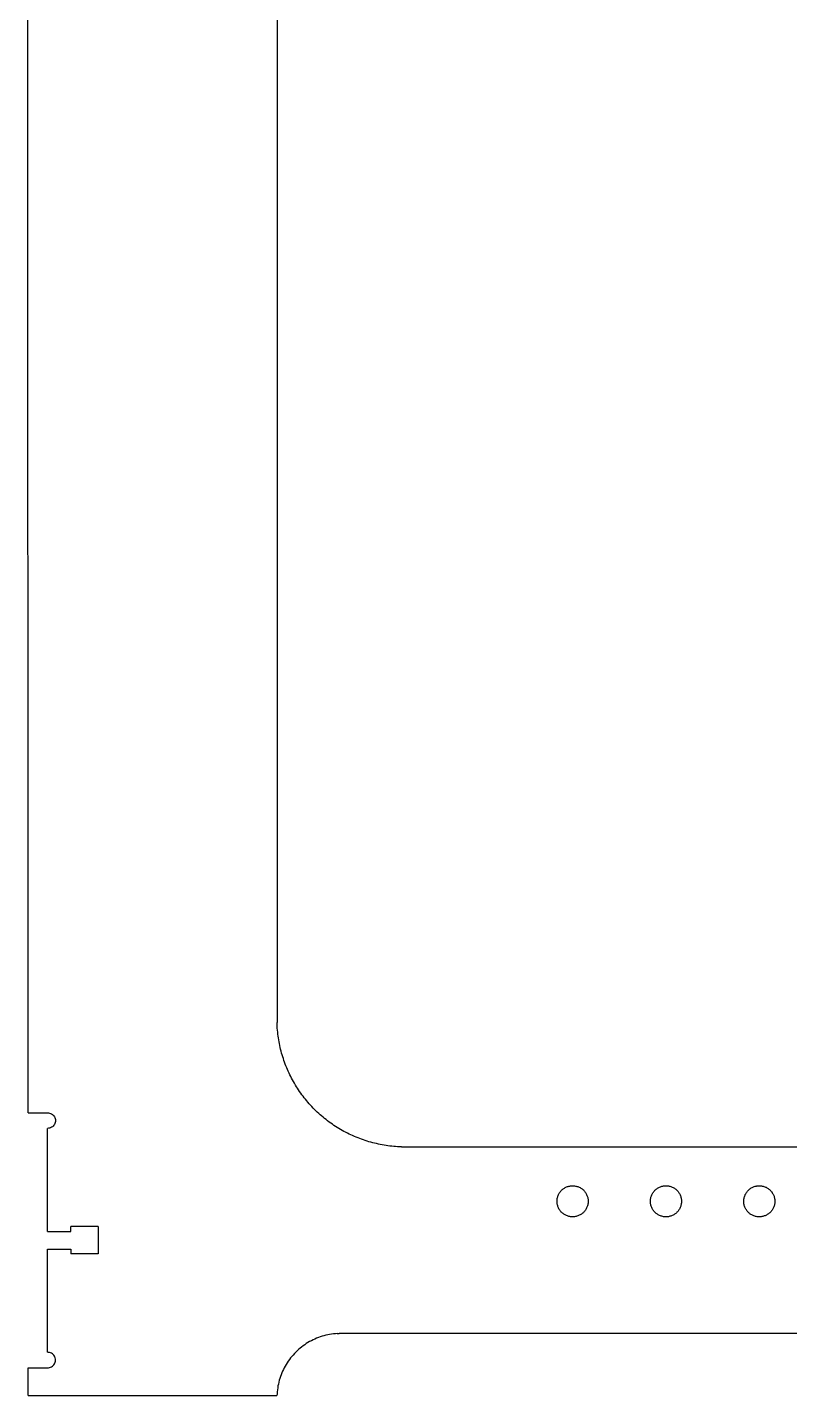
# Model space of a CAD drawing. Extents: x -73 to 73, y -45 to 45.
# Drawn here: x -72.56 to -60.31, y -44.81 to -22.81 of the extents above; entities that cross this region are included whole.
import ezdxf

# ---------------------------------------------------------------- set-up
doc = ezdxf.new("R2010")
doc.units = 0
doc.header["$MEASUREMENT"] = 0
doc.layers.get('0').update_dxf_attribs({"linetype": 'CONTINUOUS'})

msp = doc.modelspace()

# ---------------------------------------------------------------- linework, layer by layer
for p, q in [((-68.545, -6.81), (-68.547, -38.81)), ((-72.546, -40.263), (-72.559, -8.608)), ((-68.546, -38.841), (-68.547, -38.81)), ((-68.545, -38.872), (-68.546, -38.841)), ((-68.543, -38.904), (-68.545, -38.872)), ((-68.54, -38.935), (-68.543, -38.904)), ((-68.537, -38.966), (-68.54, -38.935)), ((-68.534, -38.997), (-68.537, -38.966)), ((-68.53, -39.028), (-68.534, -38.997)), ((-68.525, -39.058), (-68.53, -39.028)), ((-68.52, -39.089), (-68.525, -39.058)), ((-68.515, -39.12), (-68.52, -39.089)), ((-68.509, -39.151), (-68.515, -39.12)), ((-68.503, -39.181), (-68.509, -39.151)), ((-68.496, -39.212), (-68.503, -39.181)), ((-68.489, -39.242), (-68.496, -39.212)), ((-68.481, -39.272), (-68.489, -39.242)), ((-68.473, -39.302), (-68.481, -39.272)), ((-68.465, -39.332), (-68.473, -39.302)), ((-68.456, -39.362), (-68.465, -39.332)), ((-68.446, -39.392), (-68.456, -39.362)), ((-68.436, -39.421), (-68.446, -39.392)), ((-68.426, -39.451), (-68.436, -39.421)), ((-68.415, -39.48), (-68.426, -39.451)), ((-68.404, -39.509), (-68.415, -39.48)), ((-68.392, -39.538), (-68.404, -39.509)), ((-68.38, -39.567), (-68.392, -39.538)), ((-68.368, -39.595), (-68.38, -39.567)), ((-68.355, -39.624), (-68.368, -39.595)), ((-68.341, -39.652), (-68.355, -39.624)), ((-68.327, -39.68), (-68.341, -39.652)), ((-68.313, -39.707), (-68.327, -39.68)), ((-68.298, -39.735), (-68.313, -39.707)), ((-68.283, -39.762), (-68.298, -39.735)), ((-68.268, -39.789), (-68.283, -39.762)), ((-68.252, -39.816), (-68.268, -39.789)), ((-68.236, -39.843), (-68.252, -39.816)), ((-68.219, -39.869), (-68.236, -39.843)), ((-68.202, -39.895), (-68.219, -39.869)), ((-68.184, -39.921), (-68.202, -39.895)), ((-68.166, -39.946), (-68.184, -39.921)), ((-68.148, -39.972), (-68.166, -39.946)), ((-68.13, -39.997), (-68.148, -39.972)), ((-68.11, -40.021), (-68.13, -39.997)), ((-68.091, -40.046), (-68.11, -40.021)), ((-68.071, -40.07), (-68.091, -40.046)), ((-68.051, -40.094), (-68.071, -40.07)), ((-68.031, -40.117), (-68.051, -40.094)), ((-68.01, -40.14), (-68.031, -40.117)), ((-67.989, -40.163), (-68.01, -40.14)), ((-67.967, -40.186), (-67.989, -40.163)), ((-67.945, -40.208), (-67.967, -40.186)), ((-67.923, -40.23), (-67.945, -40.208)), ((-67.9, -40.251), (-67.923, -40.23)), ((-67.878, -40.273), (-67.9, -40.251)), ((-72.546, -40.263), (-72.234, -40.263)), ((-72.234, -40.263), (-72.218, -40.264)), ((-72.218, -40.264), (-72.202, -40.267)), ((-72.202, -40.267), (-72.186, -40.272)), ((-72.186, -40.272), (-72.171, -40.28)), ((-72.171, -40.28), (-72.158, -40.289)), ((-72.158, -40.289), (-72.145, -40.299)), ((-72.146, -40.476), (-72.158, -40.487)), ((-72.135, -40.464), (-72.146, -40.476)), ((-72.145, -40.299), (-72.135, -40.312)), ((-72.135, -40.312), (-72.126, -40.325)), ((-72.126, -40.45), (-72.135, -40.464)), ((-72.126, -40.325), (-72.118, -40.34)), ((-72.118, -40.436), (-72.126, -40.45)), ((-72.118, -40.34), (-72.113, -40.355)), ((-72.113, -40.42), (-72.118, -40.436)), ((-72.113, -40.355), (-72.11, -40.372)), ((-72.11, -40.404), (-72.113, -40.42)), ((-72.11, -40.372), (-72.109, -40.388)), ((-72.109, -40.388), (-72.11, -40.404)), ((-67.854, -40.293), (-67.878, -40.273)), ((-67.831, -40.314), (-67.854, -40.293)), ((-67.807, -40.334), (-67.831, -40.314)), ((-67.783, -40.354), (-67.807, -40.334)), ((-67.759, -40.373), (-67.783, -40.354)), ((-67.734, -40.392), (-67.759, -40.373)), ((-67.709, -40.411), (-67.734, -40.392)), ((-67.684, -40.429), (-67.709, -40.411)), ((-67.658, -40.447), (-67.684, -40.429)), ((-67.632, -40.465), (-67.658, -40.447)), ((-67.606, -40.482), (-67.632, -40.465)), ((-72.218, -40.512), (-72.234, -40.513)), ((-72.234, -42.172), (-72.234, -40.513)), ((-72.202, -40.509), (-72.218, -40.512)), ((-72.186, -40.503), (-72.202, -40.509)), ((-72.171, -40.496), (-72.186, -40.503)), ((-72.158, -40.487), (-72.171, -40.496)), ((-67.58, -40.498), (-67.606, -40.482)), ((-67.553, -40.515), (-67.58, -40.498)), ((-67.527, -40.531), (-67.553, -40.515)), ((-67.5, -40.546), (-67.527, -40.531)), ((-67.472, -40.561), (-67.5, -40.546)), ((-67.445, -40.576), (-67.472, -40.561)), ((-67.417, -40.59), (-67.445, -40.576)), ((-67.389, -40.604), (-67.417, -40.59)), ((-67.361, -40.617), (-67.389, -40.604)), ((-67.333, -40.63), (-67.361, -40.617)), ((-67.304, -40.643), (-67.333, -40.63)), ((-67.275, -40.655), (-67.304, -40.643)), ((-67.246, -40.667), (-67.275, -40.655)), ((-67.217, -40.678), (-67.246, -40.667)), ((-67.188, -40.689), (-67.217, -40.678)), ((-67.159, -40.699), (-67.188, -40.689)), ((-67.129, -40.709), (-67.159, -40.699)), ((-67.099, -40.719), (-67.129, -40.709)), ((-67.07, -40.728), (-67.099, -40.719)), ((-67.04, -40.736), (-67.07, -40.728)), ((-67.01, -40.744), (-67.04, -40.736)), ((-66.979, -40.752), (-67.01, -40.744)), ((-66.949, -40.759), (-66.979, -40.752)), ((-66.918, -40.766), (-66.949, -40.759)), ((-66.888, -40.772), (-66.918, -40.766)), ((-66.857, -40.778), (-66.888, -40.772)), ((-66.827, -40.783), (-66.857, -40.778)), ((-66.796, -40.788), (-66.827, -40.783)), ((-66.765, -40.793), (-66.796, -40.788)), ((-66.734, -40.797), (-66.765, -40.793)), ((-66.703, -40.8), (-66.734, -40.797)), ((-66.672, -40.803), (-66.703, -40.8)), ((-66.641, -40.806), (-66.672, -40.803)), ((-66.61, -40.808), (-66.641, -40.806)), ((-66.579, -40.809), (-66.61, -40.808)), ((-66.548, -40.81), (-66.579, -40.809)), ((-66.548, -40.81), (-48.797, -40.812)), ((-64.029, -41.59), (-64.023, -41.578)), ((-64.023, -41.578), (-64.017, -41.566)), ((-64.017, -41.566), (-64.011, -41.555)), ((-64.011, -41.555), (-64.004, -41.544)), ((-64.004, -41.544), (-63.996, -41.533)), ((-63.996, -41.533), (-63.988, -41.523)), ((-63.988, -41.523), (-63.979, -41.513)), ((-63.979, -41.513), (-63.97, -41.504)), ((-63.97, -41.504), (-63.96, -41.495)), ((-63.96, -41.495), (-63.95, -41.487)), ((-63.95, -41.487), (-63.939, -41.479)), ((-63.939, -41.479), (-63.928, -41.472)), ((-63.928, -41.472), (-63.917, -41.466)), ((-63.917, -41.466), (-63.905, -41.46)), ((-63.905, -41.46), (-63.893, -41.455)), ((-63.893, -41.455), (-63.881, -41.45)), ((-63.881, -41.45), (-63.869, -41.446)), ((-63.869, -41.446), (-63.856, -41.442)), ((-63.856, -41.442), (-63.843, -41.44)), ((-63.843, -41.44), (-63.83, -41.438)), ((-63.83, -41.438), (-63.817, -41.436)), ((-63.817, -41.436), (-63.804, -41.436)), ((-63.804, -41.436), (-63.791, -41.436)), ((-63.791, -41.436), (-63.778, -41.436)), ((-63.778, -41.436), (-63.765, -41.438)), ((-63.765, -41.438), (-63.752, -41.44)), ((-63.752, -41.44), (-63.739, -41.442)), ((-63.739, -41.442), (-63.727, -41.446)), ((-63.727, -41.446), (-63.714, -41.45)), ((-63.714, -41.45), (-63.702, -41.455)), ((-63.702, -41.455), (-63.69, -41.46)), ((-63.69, -41.46), (-63.678, -41.466)), ((-63.678, -41.466), (-63.667, -41.472)), ((-63.667, -41.472), (-63.656, -41.479)), ((-63.656, -41.479), (-63.645, -41.487)), ((-63.645, -41.487), (-63.635, -41.495)), ((-63.635, -41.495), (-63.625, -41.504)), ((-63.625, -41.504), (-63.616, -41.513)), ((-63.616, -41.513), (-63.607, -41.523)), ((-63.607, -41.523), (-63.599, -41.533)), ((-63.599, -41.533), (-63.592, -41.544)), ((-63.592, -41.544), (-63.584, -41.555)), ((-63.584, -41.555), (-63.578, -41.566)), ((-63.578, -41.566), (-63.572, -41.578)), ((-63.572, -41.578), (-63.567, -41.59)), ((-62.526, -41.584), (-62.52, -41.572)), ((-62.52, -41.572), (-62.514, -41.561)), ((-62.514, -41.561), (-62.507, -41.549)), ((-62.507, -41.549), (-62.5, -41.539)), ((-62.5, -41.539), (-62.492, -41.528)), ((-62.492, -41.528), (-62.483, -41.518)), ((-62.483, -41.518), (-62.474, -41.509)), ((-62.474, -41.509), (-62.465, -41.5)), ((-62.465, -41.5), (-62.455, -41.491)), ((-62.455, -41.491), (-62.445, -41.483)), ((-62.445, -41.483), (-62.434, -41.476)), ((-62.434, -41.476), (-62.423, -41.469)), ((-62.423, -41.469), (-62.411, -41.463)), ((-62.411, -41.463), (-62.399, -41.457)), ((-62.399, -41.457), (-62.387, -41.452)), ((-62.387, -41.452), (-62.375, -41.448)), ((-62.375, -41.448), (-62.362, -41.444)), ((-62.362, -41.444), (-62.35, -41.441)), ((-62.35, -41.441), (-62.337, -41.439)), ((-62.337, -41.439), (-62.324, -41.437)), ((-62.324, -41.437), (-62.313, -41.436)), ((-62.313, -41.436), (-62.311, -41.436)), ((-62.311, -41.436), (-62.298, -41.436)), ((-62.298, -41.436), (-62.285, -41.436)), ((-62.285, -41.436), (-62.271, -41.437)), ((-62.271, -41.437), (-62.258, -41.439)), ((-62.258, -41.439), (-62.246, -41.441)), ((-62.246, -41.441), (-62.233, -41.444)), ((-62.233, -41.444), (-62.22, -41.448)), ((-62.22, -41.448), (-62.208, -41.452)), ((-62.208, -41.452), (-62.196, -41.457)), ((-62.196, -41.457), (-62.184, -41.463)), ((-62.184, -41.463), (-62.173, -41.469)), ((-62.173, -41.469), (-62.161, -41.476)), ((-62.161, -41.476), (-62.151, -41.483)), ((-62.151, -41.483), (-62.14, -41.491)), ((-62.14, -41.491), (-62.13, -41.5)), ((-62.13, -41.5), (-62.121, -41.509)), ((-62.121, -41.509), (-62.112, -41.518)), ((-62.112, -41.518), (-62.103, -41.528)), ((-62.103, -41.528), (-62.095, -41.539)), ((-62.095, -41.539), (-62.088, -41.549)), ((-62.088, -41.549), (-62.081, -41.561)), ((-62.081, -41.561), (-62.075, -41.572)), ((-62.075, -41.572), (-62.069, -41.584)), ((-61.027, -41.587), (-61.022, -41.575)), ((-61.022, -41.575), (-61.016, -41.564)), ((-61.016, -41.564), (-61.009, -41.553)), ((-61.009, -41.553), (-61.002, -41.542)), ((-61.002, -41.542), (-60.994, -41.531)), ((-60.994, -41.531), (-60.986, -41.521)), ((-60.986, -41.521), (-60.977, -41.511)), ((-60.977, -41.511), (-60.968, -41.502)), ((-60.968, -41.502), (-60.958, -41.494)), ((-60.958, -41.494), (-60.947, -41.486)), ((-60.947, -41.486), (-60.937, -41.478)), ((-60.937, -41.478), (-60.926, -41.471)), ((-60.926, -41.471), (-60.914, -41.465)), ((-60.914, -41.465), (-60.903, -41.459)), ((-60.903, -41.459), (-60.891, -41.454)), ((-60.891, -41.454), (-60.878, -41.449)), ((-60.878, -41.449), (-60.866, -41.445)), ((-60.866, -41.445), (-60.853, -41.442)), ((-60.853, -41.442), (-60.842, -41.44)), ((-60.842, -41.44), (-60.84, -41.439)), ((-60.84, -41.439), (-60.827, -41.437)), ((-60.827, -41.437), (-60.816, -41.436)), ((-60.816, -41.436), (-60.814, -41.436)), ((-60.814, -41.436), (-60.801, -41.436)), ((-60.801, -41.436), (-60.788, -41.436)), ((-60.788, -41.436), (-60.775, -41.437)), ((-60.775, -41.437), (-60.762, -41.438)), ((-60.762, -41.438), (-60.749, -41.44)), ((-60.749, -41.44), (-60.736, -41.443)), ((-60.736, -41.443), (-60.724, -41.447)), ((-60.724, -41.447), (-60.711, -41.451)), ((-60.711, -41.451), (-60.699, -41.456)), ((-60.699, -41.456), (-60.687, -41.461)), ((-60.687, -41.461), (-60.676, -41.467)), ((-60.676, -41.467), (-60.664, -41.474)), ((-60.664, -41.474), (-60.654, -41.481)), ((-60.654, -41.481), (-60.643, -41.489)), ((-60.643, -41.489), (-60.633, -41.498)), ((-60.633, -41.498), (-60.623, -41.506)), ((-60.623, -41.506), (-60.614, -41.516)), ((-60.614, -41.516), (-60.606, -41.526)), ((-60.606, -41.526), (-60.597, -41.536)), ((-60.597, -41.536), (-60.59, -41.547)), ((-60.59, -41.547), (-60.583, -41.558)), ((-60.583, -41.558), (-60.576, -41.569)), ((-60.576, -41.569), (-60.571, -41.581)), ((-64.047, -41.666), (-64.045, -41.653)), ((-64.047, -41.679), (-64.047, -41.666)), ((-64.047, -41.692), (-64.047, -41.679)), ((-64.047, -41.705), (-64.047, -41.692)), ((-64.045, -41.718), (-64.047, -41.705)), ((-64.045, -41.653), (-64.043, -41.64)), ((-64.043, -41.731), (-64.045, -41.718)), ((-64.043, -41.64), (-64.041, -41.627)), ((-64.041, -41.744), (-64.043, -41.731)), ((-64.041, -41.627), (-64.037, -41.614)), ((-64.037, -41.756), (-64.041, -41.744)), ((-64.037, -41.614), (-64.033, -41.602)), ((-64.033, -41.769), (-64.037, -41.756)), ((-64.033, -41.602), (-64.029, -41.59)), ((-64.029, -41.781), (-64.033, -41.769)), ((-64.023, -41.793), (-64.029, -41.781)), ((-64.017, -41.805), (-64.023, -41.793)), ((-63.572, -41.793), (-63.578, -41.805)), ((-63.567, -41.781), (-63.572, -41.793)), ((-63.567, -41.59), (-63.562, -41.602)), ((-63.562, -41.769), (-63.567, -41.781)), ((-63.562, -41.602), (-63.558, -41.615)), ((-63.558, -41.757), (-63.562, -41.769)), ((-63.558, -41.615), (-63.554, -41.627)), ((-63.554, -41.744), (-63.558, -41.757)), ((-63.554, -41.627), (-63.552, -41.64)), ((-63.552, -41.731), (-63.554, -41.744)), ((-63.552, -41.64), (-63.55, -41.653)), ((-63.55, -41.718), (-63.552, -41.731)), ((-63.55, -41.653), (-63.548, -41.666)), ((-63.548, -41.705), (-63.55, -41.718)), ((-63.548, -41.666), (-63.548, -41.679)), ((-63.548, -41.679), (-63.548, -41.692)), ((-63.548, -41.692), (-63.548, -41.705)), ((-62.548, -41.686), (-62.547, -41.673)), ((-62.547, -41.699), (-62.548, -41.686)), ((-62.547, -41.673), (-62.546, -41.659)), ((-62.546, -41.712), (-62.547, -41.699)), ((-62.546, -41.659), (-62.545, -41.646)), ((-62.545, -41.725), (-62.546, -41.712)), ((-62.545, -41.646), (-62.542, -41.634)), ((-62.542, -41.738), (-62.545, -41.725)), ((-62.542, -41.634), (-62.539, -41.621)), ((-62.539, -41.75), (-62.542, -41.738)), ((-62.539, -41.621), (-62.535, -41.608)), ((-62.535, -41.763), (-62.539, -41.75)), ((-62.535, -41.608), (-62.531, -41.596)), ((-62.531, -41.775), (-62.535, -41.763)), ((-62.531, -41.596), (-62.526, -41.584)), ((-62.526, -41.787), (-62.531, -41.775)), ((-62.52, -41.799), (-62.526, -41.787)), ((-62.069, -41.787), (-62.075, -41.799)), ((-62.069, -41.584), (-62.064, -41.596)), ((-62.064, -41.775), (-62.069, -41.787)), ((-62.064, -41.596), (-62.06, -41.608)), ((-62.06, -41.763), (-62.064, -41.775)), ((-62.06, -41.608), (-62.056, -41.621)), ((-62.056, -41.75), (-62.06, -41.763)), ((-62.056, -41.621), (-62.053, -41.634)), ((-62.053, -41.738), (-62.056, -41.75)), ((-62.053, -41.634), (-62.051, -41.646)), ((-62.051, -41.725), (-62.053, -41.738)), ((-62.051, -41.646), (-62.049, -41.659)), ((-62.049, -41.712), (-62.051, -41.725)), ((-62.049, -41.659), (-62.048, -41.673)), ((-62.048, -41.699), (-62.049, -41.712)), ((-62.048, -41.673), (-62.048, -41.686)), ((-62.048, -41.686), (-62.048, -41.699)), ((-61.048, -41.689), (-61.047, -41.676)), ((-61.047, -41.702), (-61.048, -41.689)), ((-61.047, -41.663), (-61.045, -41.65)), ((-61.047, -41.676), (-61.047, -41.663)), ((-61.046, -41.715), (-61.047, -41.702)), ((-61.044, -41.728), (-61.046, -41.715)), ((-61.045, -41.65), (-61.043, -41.637)), ((-61.041, -41.741), (-61.044, -41.728)), ((-61.043, -41.637), (-61.04, -41.624)), ((-61.038, -41.754), (-61.041, -41.741)), ((-61.04, -41.624), (-61.036, -41.612)), ((-61.034, -41.766), (-61.038, -41.754)), ((-61.036, -41.612), (-61.032, -41.599)), ((-61.03, -41.779), (-61.034, -41.766)), ((-61.032, -41.599), (-61.027, -41.587)), ((-61.024, -41.791), (-61.03, -41.779)), ((-61.019, -41.802), (-61.024, -41.791)), ((-60.573, -41.796), (-60.579, -41.808)), ((-60.568, -41.784), (-60.573, -41.796)), ((-60.571, -41.581), (-60.565, -41.593)), ((-60.563, -41.772), (-60.568, -41.784)), ((-60.565, -41.593), (-60.561, -41.605)), ((-60.559, -41.76), (-60.563, -41.772)), ((-60.561, -41.605), (-60.557, -41.618)), ((-60.555, -41.747), (-60.559, -41.76)), ((-60.557, -41.618), (-60.554, -41.63)), ((-60.552, -41.734), (-60.555, -41.747)), ((-60.554, -41.63), (-60.551, -41.643)), ((-60.55, -41.721), (-60.552, -41.734)), ((-60.551, -41.643), (-60.549, -41.656)), ((-60.549, -41.708), (-60.55, -41.721)), ((-60.549, -41.656), (-60.548, -41.669)), ((-60.548, -41.695), (-60.549, -41.708)), ((-60.548, -41.669), (-60.548, -41.682)), ((-60.548, -41.682), (-60.548, -41.695)), ((-64.011, -41.816), (-64.017, -41.805)), ((-64.004, -41.827), (-64.011, -41.816)), ((-63.996, -41.838), (-64.004, -41.827)), ((-63.988, -41.848), (-63.996, -41.838)), ((-63.979, -41.858), (-63.988, -41.848)), ((-63.97, -41.867), (-63.979, -41.858)), ((-63.96, -41.876), (-63.97, -41.867)), ((-63.95, -41.884), (-63.96, -41.876)), ((-63.939, -41.892), (-63.95, -41.884)), ((-63.928, -41.899), (-63.939, -41.892)), ((-63.917, -41.905), (-63.928, -41.899)), ((-63.905, -41.911), (-63.917, -41.905)), ((-63.893, -41.916), (-63.905, -41.911)), ((-63.881, -41.921), (-63.893, -41.916)), ((-63.869, -41.925), (-63.881, -41.921)), ((-63.856, -41.929), (-63.869, -41.925)), ((-63.843, -41.931), (-63.856, -41.929)), ((-63.83, -41.933), (-63.843, -41.931)), ((-63.817, -41.935), (-63.83, -41.933)), ((-63.804, -41.935), (-63.817, -41.935)), ((-63.791, -41.935), (-63.804, -41.935)), ((-63.778, -41.935), (-63.791, -41.935)), ((-63.765, -41.933), (-63.778, -41.935)), ((-63.752, -41.931), (-63.765, -41.933)), ((-63.739, -41.929), (-63.752, -41.931)), ((-63.727, -41.925), (-63.739, -41.929)), ((-63.714, -41.921), (-63.727, -41.925)), ((-63.702, -41.916), (-63.714, -41.921)), ((-63.69, -41.911), (-63.702, -41.916)), ((-63.678, -41.905), (-63.69, -41.911)), ((-63.667, -41.899), (-63.678, -41.905)), ((-63.656, -41.892), (-63.667, -41.899)), ((-63.645, -41.884), (-63.656, -41.892)), ((-63.635, -41.876), (-63.645, -41.884)), ((-63.626, -41.867), (-63.635, -41.876)), ((-63.616, -41.858), (-63.626, -41.867)), ((-63.607, -41.848), (-63.616, -41.858)), ((-63.599, -41.838), (-63.607, -41.848)), ((-63.592, -41.827), (-63.599, -41.838)), ((-63.584, -41.816), (-63.592, -41.827)), ((-63.578, -41.805), (-63.584, -41.816)), ((-62.514, -41.811), (-62.52, -41.799)), ((-62.507, -41.822), (-62.514, -41.811)), ((-62.5, -41.833), (-62.507, -41.822)), ((-62.492, -41.843), (-62.5, -41.833)), ((-62.483, -41.853), (-62.492, -41.843)), ((-62.474, -41.862), (-62.483, -41.853)), ((-62.465, -41.871), (-62.474, -41.862)), ((-62.455, -41.88), (-62.465, -41.871)), ((-62.445, -41.888), (-62.455, -41.88)), ((-62.434, -41.895), (-62.445, -41.888)), ((-62.423, -41.902), (-62.434, -41.895)), ((-62.411, -41.908), (-62.423, -41.902)), ((-62.399, -41.914), (-62.411, -41.908)), ((-62.387, -41.919), (-62.399, -41.914)), ((-62.375, -41.923), (-62.387, -41.919)), ((-62.362, -41.927), (-62.375, -41.923)), ((-62.35, -41.93), (-62.362, -41.927)), ((-62.337, -41.933), (-62.35, -41.93)), ((-62.324, -41.934), (-62.337, -41.933)), ((-62.311, -41.935), (-62.324, -41.934)), ((-62.298, -41.936), (-62.311, -41.935)), ((-62.285, -41.935), (-62.298, -41.936)), ((-62.271, -41.934), (-62.285, -41.935)), ((-62.258, -41.933), (-62.271, -41.934)), ((-62.246, -41.93), (-62.258, -41.933)), ((-62.233, -41.927), (-62.246, -41.93)), ((-62.22, -41.923), (-62.233, -41.927)), ((-62.208, -41.919), (-62.22, -41.923)), ((-62.196, -41.914), (-62.208, -41.919)), ((-62.184, -41.908), (-62.196, -41.914)), ((-62.173, -41.902), (-62.184, -41.908)), ((-62.161, -41.895), (-62.173, -41.902)), ((-62.151, -41.888), (-62.161, -41.895)), ((-62.14, -41.88), (-62.151, -41.888)), ((-62.13, -41.871), (-62.14, -41.88)), ((-62.121, -41.862), (-62.13, -41.871)), ((-62.112, -41.853), (-62.121, -41.862)), ((-62.103, -41.843), (-62.112, -41.853)), ((-62.095, -41.833), (-62.103, -41.843)), ((-62.088, -41.822), (-62.095, -41.833)), ((-62.081, -41.811), (-62.088, -41.822)), ((-62.075, -41.799), (-62.081, -41.811)), ((-61.012, -41.814), (-61.019, -41.802)), ((-61.005, -41.825), (-61.012, -41.814)), ((-60.998, -41.836), (-61.005, -41.825)), ((-60.99, -41.846), (-60.998, -41.836)), ((-60.981, -41.856), (-60.99, -41.846)), ((-60.972, -41.865), (-60.981, -41.856)), ((-60.962, -41.874), (-60.972, -41.865)), ((-60.952, -41.882), (-60.962, -41.874)), ((-60.942, -41.89), (-60.952, -41.882)), ((-60.931, -41.897), (-60.942, -41.89)), ((-60.919, -41.904), (-60.931, -41.897)), ((-60.908, -41.91), (-60.919, -41.904)), ((-60.896, -41.916), (-60.908, -41.91)), ((-60.884, -41.92), (-60.896, -41.916)), ((-60.871, -41.925), (-60.884, -41.92)), ((-60.859, -41.928), (-60.871, -41.925)), ((-60.846, -41.931), (-60.859, -41.928)), ((-60.833, -41.933), (-60.846, -41.931)), ((-60.82, -41.935), (-60.833, -41.933)), ((-60.807, -41.936), (-60.82, -41.935)), ((-60.794, -41.936), (-60.807, -41.936)), ((-60.781, -41.935), (-60.794, -41.936)), ((-60.768, -41.934), (-60.781, -41.935)), ((-60.755, -41.932), (-60.768, -41.934)), ((-60.742, -41.929), (-60.755, -41.932)), ((-60.729, -41.926), (-60.742, -41.929)), ((-60.717, -41.922), (-60.729, -41.926)), ((-60.705, -41.918), (-60.717, -41.922)), ((-60.693, -41.913), (-60.705, -41.918)), ((-60.681, -41.907), (-60.693, -41.913)), ((-60.669, -41.9), (-60.681, -41.907)), ((-60.658, -41.893), (-60.669, -41.9)), ((-60.648, -41.886), (-60.658, -41.893)), ((-60.637, -41.878), (-60.648, -41.886)), ((-60.628, -41.869), (-60.637, -41.878)), ((-60.618, -41.86), (-60.628, -41.869)), ((-60.609, -41.85), (-60.618, -41.86)), ((-60.601, -41.84), (-60.609, -41.85)), ((-60.593, -41.83), (-60.601, -41.84)), ((-60.586, -41.819), (-60.593, -41.83)), ((-60.579, -41.808), (-60.586, -41.819)), ((-72.234, -42.172), (-71.859, -42.172)), ((-71.859, -42.172), (-71.859, -42.091)), ((-71.422, -42.091), (-71.859, -42.091)), ((-71.422, -42.091), (-71.422, -42.529)), ((-72.234, -42.453), (-71.859, -42.453)), ((-72.234, -44.113), (-72.234, -42.453)), ((-71.859, -42.453), (-71.859, -42.529)), ((-71.422, -42.529), (-71.859, -42.529)), ((-68.103, -43.992), (-68.128, -44.01)), ((-68.077, -43.974), (-68.103, -43.992)), ((-68.051, -43.958), (-68.077, -43.974)), ((-68.024, -43.942), (-68.051, -43.958)), ((-67.996, -43.927), (-68.024, -43.942)), ((-67.968, -43.913), (-67.996, -43.927)), ((-67.94, -43.9), (-67.968, -43.913)), ((-67.912, -43.888), (-67.94, -43.9)), ((-67.883, -43.876), (-67.912, -43.888)), ((-67.853, -43.866), (-67.883, -43.876)), ((-67.824, -43.856), (-67.853, -43.866)), ((-67.794, -43.847), (-67.824, -43.856)), ((-67.764, -43.839), (-67.794, -43.847)), ((-67.733, -43.832), (-67.764, -43.839)), ((-67.703, -43.826), (-67.733, -43.832)), ((-67.672, -43.821), (-67.703, -43.826)), ((-67.641, -43.817), (-67.672, -43.821)), ((-67.61, -43.814), (-67.641, -43.817)), ((-67.579, -43.812), (-67.61, -43.814)), ((-67.579, -43.812), (-67.548, -43.81)), ((-52.549, -43.811), (-67.548, -43.81)), ((-72.218, -44.114), (-72.234, -44.113)), ((-72.202, -44.117), (-72.218, -44.114)), ((-72.186, -44.122), (-72.202, -44.117)), ((-72.172, -44.13), (-72.186, -44.122)), ((-72.158, -44.139), (-72.172, -44.13)), ((-72.146, -44.149), (-72.158, -44.139)), ((-72.135, -44.162), (-72.146, -44.149)), ((-72.126, -44.175), (-72.135, -44.162)), ((-72.119, -44.19), (-72.126, -44.175)), ((-72.113, -44.205), (-72.119, -44.19)), ((-72.11, -44.222), (-72.113, -44.205)), ((-68.329, -44.205), (-68.348, -44.229)), ((-68.31, -44.18), (-68.329, -44.205)), ((-68.289, -44.157), (-68.31, -44.18)), ((-68.268, -44.134), (-68.289, -44.157)), ((-68.247, -44.111), (-68.268, -44.134)), ((-68.224, -44.09), (-68.247, -44.111)), ((-68.201, -44.069), (-68.224, -44.09)), ((-68.178, -44.048), (-68.201, -44.069)), ((-68.153, -44.029), (-68.178, -44.048)), ((-68.128, -44.01), (-68.153, -44.029)), ((-72.547, -44.81), (-72.547, -44.363)), ((-72.547, -44.363), (-72.234, -44.363)), ((-72.234, -44.363), (-72.218, -44.362)), ((-72.218, -44.362), (-72.202, -44.359)), ((-72.202, -44.359), (-72.186, -44.353)), ((-72.186, -44.353), (-72.172, -44.346)), ((-72.172, -44.346), (-72.158, -44.337)), ((-72.158, -44.337), (-72.146, -44.326)), ((-72.146, -44.326), (-72.135, -44.314)), ((-72.135, -44.314), (-72.126, -44.3)), ((-72.126, -44.3), (-72.119, -44.286)), ((-72.119, -44.286), (-72.113, -44.27)), ((-72.113, -44.27), (-72.11, -44.254)), ((-72.109, -44.238), (-72.11, -44.222)), ((-72.11, -44.254), (-72.109, -44.238)), ((-68.458, -44.418), (-68.47, -44.446)), ((-68.445, -44.389), (-68.458, -44.418)), ((-68.431, -44.362), (-68.445, -44.389)), ((-68.416, -44.334), (-68.431, -44.362)), ((-68.4, -44.307), (-68.416, -44.334)), ((-68.383, -44.281), (-68.4, -44.307)), ((-68.366, -44.255), (-68.383, -44.281)), ((-68.348, -44.229), (-68.366, -44.255)), ((-68.532, -44.655), (-68.537, -44.686)), ((-68.526, -44.625), (-68.532, -44.655)), ((-68.519, -44.594), (-68.526, -44.625)), ((-68.511, -44.564), (-68.519, -44.594)), ((-68.502, -44.534), (-68.511, -44.564)), ((-68.492, -44.505), (-68.502, -44.534)), ((-68.482, -44.475), (-68.492, -44.505)), ((-68.47, -44.446), (-68.482, -44.475)), ((-72.547, -44.81), (-68.548, -44.81)), ((-68.546, -44.779), (-68.548, -44.81)), ((-68.544, -44.748), (-68.546, -44.779)), ((-68.541, -44.717), (-68.544, -44.748)), ((-68.537, -44.686), (-68.541, -44.717))]:
    msp.add_line(p, q)

doc.saveas('drawing.dxf')
